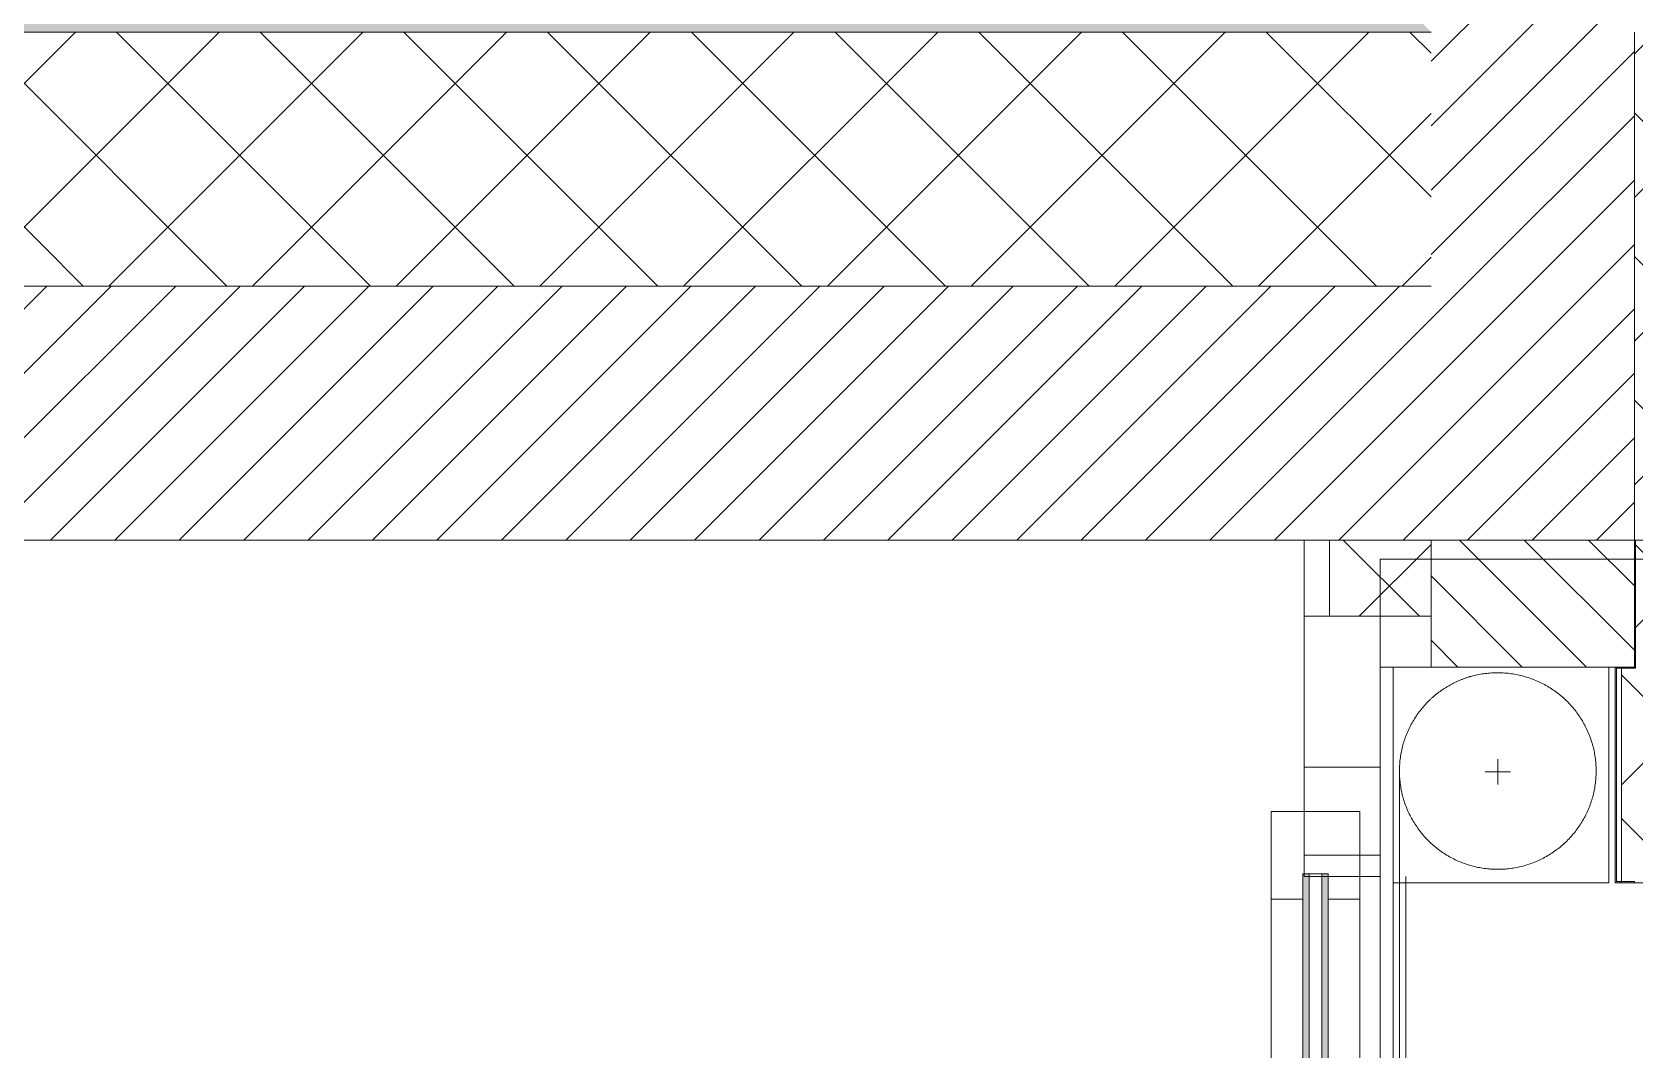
# Model space of a CAD drawing. Header units: centimetres. Extents: x -6341 to 23117, y -10090 to 8065.
# Drawn here: x 6081.7 to 6207.9, y -4256.5 to -4176.4 of the extents above; entities that cross this region are included whole.
import ezdxf

# ---------------------------------------------------------------- set-up
doc = ezdxf.new("R2010")
doc.units = ezdxf.units.CM
doc.header["$LTSCALE"] = 12.7
doc.linetypes.add('VW-02', pattern=[1.3887, 0.97214, -0.41656])
doc.layers.add('B BATI-GO-coupé', color=7, linetype='Continuous', lineweight=35)
doc.layers.add('B Général', color=7, linetype='Continuous', lineweight=5)
pattern_1 = [(45, (0, 0), (2.4253472, -2.6458333), [])]
pattern_2 = [(45, (0, 0), (-5.65685, 5.65685), []), (135, (0, 0), (5.65685, 5.65685), [])]

# ---------------------------------------------------------------- blocks, each defined once
blk = doc.blocks.new('PF 208 Coupe')
at = {"layer": 'B Général', "linetype": 'Continuous', "lineweight": 5, "true_color": 0x808080}
h = blk.add_hatch(dxfattribs=at)
h.set_pattern_fill('02_ISOLANT', color=8, style=0, pattern_type=2)
h.set_pattern_definition(pattern_2)
h.paths.add_polyline_path([(-116.7, 17), (-89.7, 17), (-89.7, 8), (-106.7, 8), (-106.7, 9), (-116.7, 9)])
at = {"layer": 'B Général', "linetype": 'Continuous', "lineweight": 0}
blk.add_hatch(color=7, dxfattribs=at).paths.add_polyline_path([(-89.7, 9), (-89.8, 9), (-89.8, 7.6), (-106.6, 7.6), (-106.6, 9.1), (-116.7, 9.1), (-116.7, 9), (-106.7, 9), (-106.7, 7.5), (-89.7, 7.5)])
at = {"layer": 'B Général', "linetype": 'Continuous', "lineweight": 5}
h = blk.add_hatch(dxfattribs=at)
h.set_pattern_fill('50_BETON', style=0, pattern_type=2)
h.set_pattern_definition(pattern_1)
h.paths.add_polyline_path([(-116.7, -7), (-106.7, -7), (-106.7, 9), (-116.7, 9)])
at = {"layer": 'B Général', "linetype": 'Continuous', "lineweight": 5, "true_color": 0x808080}
h = blk.add_hatch(dxfattribs=at)
h.set_pattern_fill('02_ISOLANT', color=8, style=0, pattern_type=2)
h.set_pattern_definition(pattern_2)
h.paths.add_polyline_path([(-116.7, -15), (-116.7, -7), (-110.7, -7), (-110.7, -15)])
at = {"layer": 'B Général', "linetype": 'Continuous', "lineweight": 0, "true_color": 0xeeeeee}
for points in [[(-90.4, -15.1), (112.33, -15.1), (112.33, -15.6), (-90.4, -15.6)], [(-90.4, -17.1), (112.33, -17.1), (112.33, -16.6), (-90.4, -16.6)]]:
    blk.add_hatch(color=7, dxfattribs=at).paths.add_polyline_path(points)
at = {"layer": 'B Général', "color": 7, "linetype": 'VW-02', "lineweight": 5}
for p, q in [((-98.45, -0.75), (-98.45, -2.75)), ((-99.45, -1.75), (-97.45, -1.75))]:
    blk.add_line(p, q, dxfattribs=at)
at = {"layer": 'B Général', "color": 7, "linetype": 'Continuous', "lineweight": 5}
for p, q in [((-110.7, -7), (-110.7, -17)), ((-98.55, -9.49), (-61.85, -9.49)), ((92.64, -11), (-101.87, -11))]:
    blk.add_line(p, q, dxfattribs=at)
at = {"layer": 'B Général', "color": 251, "linetype": 'Continuous', "lineweight": 5, "true_color": 0x5b5b5b}
for p, q in [((-90.2, -9), (99.2, -9)), ((-90.2, -10), (99.2, -10))]:
    blk.add_line(p, q, dxfattribs=at)
at = {"layer": 'B Général', "color": 7, "linetype": 'Continuous', "lineweight": 5, "flags": 128}
for points in [[(-116.7, 17), (-89.7, 17), (-89.7, 8), (-106.7, 8), (-106.7, 9), (-116.7, 9)], [(-116.7, -7), (-106.7, -7), (-106.7, 9), (-116.7, 9)]]:
    blk.add_lwpolyline(points, dxfattribs=at)
for points in [[(-115.2, 17), (140.3, 17), (140.3, -5), (130.3, -11), (126.3, -11), (126.3, -11), (-115.2, -11)], [(-89.7, 9), (-89.8, 9), (-89.8, 7.6), (-106.6, 7.6), (-106.6, 9.1), (-116.7, 9.1), (-116.7, 9), (-106.7, 9), (-106.7, 7.5), (-89.7, 7.5), (-89.7, 9)], [(-106.7, -10), (-106.7, 7), (-89.7, 7), (-89.7, -10)], [(-116.7, -15), (-116.7, -7), (-110.7, -7), (-110.7, -15)], [(-110.7, -11), (-110.7, -7), (-106.7, -7), (-106.7, -11)], [(-95.31, -12.6), (116.65, -12.6), (116.65, -19.6), (-95.31, -19.6)], [(-116.7, -17), (-116.7, -15), (-110.7, -15), (-110.7, -17)]]:
    blk.add_lwpolyline(points, close=True, dxfattribs=at)
at = {"layer": 'B Général', "linetype": 'Continuous', "lineweight": 5, "flags": 128}
blk.add_lwpolyline([(-90.2, -17), (-110.7, -17), (-110.7, -11), (-90.2, -11)], close=True, dxfattribs=at)
at = {"layer": 'B Général', "lineweight": 5, "flags": 128}
for points in [[(-98.8, -11), (-91.87, -11), (-91.87, -17), (-98.8, -17)], [(-88.43, -15.1), (-88.43, -12.6), (-95.31, -12.6), (-95.31, -19.6), (-88.43, -19.6), (-88.43, -17.1), (-90.4, -17.1), (-90.4, -15.1)], [(-90.4, -15.1), (112.33, -15.1), (112.33, -15.6), (-90.4, -15.6)], [(-90.4, -17.1), (112.33, -17.1), (112.33, -16.6), (-90.4, -16.6)]]:
    blk.add_lwpolyline(points, close=True, dxfattribs=at)
at = {"layer": 'B Général', "linetype": 'Continuous', "lineweight": 5}
blk.add_open_spline([(-105.23, -5.59), (-104.2, -7.39), (-100.62, -9.48), (-96.47, -9.5), (-92.87, -7.45), (-90.78, -3.87), (-90.76, 0.28), (-92.81, 3.88), (-96.39, 5.98), (-100.54, 6), (-104.14, 3.94), (-106.23, 0.36), (-106.26, -3.79), (-105.23, -5.59)], degree=2, dxfattribs=at)

msp = doc.modelspace()

# ---------------------------------------------------------------- hatches: boundary and pattern name
at = {"layer": 'B Général', "linetype": 'Continuous', "lineweight": 5}
h = msp.add_hatch(dxfattribs=at)
h.set_pattern_fill('50_BETON', style=0, pattern_type=2)
h.set_pattern_definition(pattern_1)
h.paths.add_polyline_path([(6191.89, -4196.37), (6207.89, -4196.37), (6207.89, -4070.21), (6191.89, -4070.21)])
at = {"layer": 'B Général', "linetype": 'Continuous', "lineweight": 5, "true_color": 0x808080}
h = msp.add_hatch(dxfattribs=at)
h.set_pattern_fill('02_ISOLANT', color=8, angle=-180, style=0, pattern_type=2)
h.set_pattern_definition([(-135, (0, 0), (5.656854, -5.656854), []), (-45, (0, 0), (-5.656854, -5.656854), [])])
h.paths.add_polyline_path([(6191.89, -4196.37), (6191.89, -4176.37), (3536.92, -4176.37), (3536.92, -4196.37)])
h = msp.add_hatch(dxfattribs=at)
h.set_pattern_fill('02_ISOLANT', color=8, angle=90, style=0, pattern_type=2)
h.set_pattern_definition([(135, (0, 0), (-5.656854, -5.656854), []), (225, (0, 0), (-5.656854, 5.656854), [])])
h.paths.add_polyline_path([(6207.89, -4216.37), (6215.89, -4216.37), (6215.89, -4176.37), (6207.89, -4176.37)])
at = {"layer": 'B Général', "linetype": 'Continuous', "lineweight": 5}
h = msp.add_hatch(dxfattribs=at)
h.set_pattern_fill('50_BETON', style=0, pattern_type=2)
h.set_pattern_definition(pattern_1)
h.paths.add_polyline_path([(6191.89, -4216.37), (6207.89, -4196.37), (3520.92, -4196.37), (3536.92, -4216.37)])
h = msp.add_hatch(dxfattribs=at)
h.set_pattern_fill('50_BETON', style=0, pattern_type=2)
h.set_pattern_definition(pattern_1)
h.paths.add_polyline_path([(6207.89, -4196.37), (6191.89, -4216.37), (6191.89, -4216.37), (6207.89, -4216.37)])
at = {"layer": 'B Général', "linetype": 'Continuous', "lineweight": 5, "true_color": 0x808080}
h = msp.add_hatch(dxfattribs=at)
h.set_pattern_fill('02_ISOLANT', color=8, angle=-90, style=0, pattern_type=2)
h.set_pattern_definition([(-45, (0, 0), (5.656854, 5.656854), []), (45, (0, 0), (5.656854, -5.656854), [])])
h.paths.add_polyline_path([(6191.89, -4216.37), (6183.89, -4216.37), (6183.89, -4216.37), (6191.89, -4216.37)])

# ---------------------------------------------------------------- linework, layer by layer
at = {"layer": 'B BATI-GO-coupé', "lineweight": 5}
msp.add_line((6191.89, -4176.37), (3536.92, -4176.37), dxfattribs=at)
at = {"layer": 'B BATI-GO-coupé', "color": 255}
msp.add_solid([(6190.89, -4175.37), (6191.89, -4176.37), (3537.92, -4175.37), (3536.92, -4176.37)], dxfattribs=at)
at = {"layer": 'B Général', "color": 7, "linetype": 'Continuous', "lineweight": 5}
for p, q in [((3536.92, -4176.37), (6191.89, -4176.37)), ((3536.92, -4176.37), (6191.89, -4176.37)), ((3536.92, -4196.37), (6191.89, -4196.37)), ((6207.89, -4196.37), (6207.89, -4196.37)), ((3546.92, -4216.37), (6181.89, -4216.37)), ((5203.04, -4216.37), (6181.89, -4216.37)), ((6191.89, -4216.37), (6181.89, -4216.37)), ((6183.89, -4216.37), (6183.89, -4216.37)), ((6191.89, -4216.37), (6191.89, -4216.37))]:
    msp.add_line(p, q, dxfattribs=at)
at = {"layer": 'B Général', "color": 7, "linetype": 'Continuous', "lineweight": 13}
for p, q in [((6207.89, -4196.37), (6207.89, -4176.37)), ((6207.89, -4216.37), (6207.89, -4196.37)), ((6207.89, -4216.37), (6207.89, -4196.37)), ((6181.89, -4216.37), (6181.89, -4216.37)), ((6181.89, -4216.37), (6181.89, -4216.37)), ((6215.89, -4216.37), (6181.89, -4216.37)), ((6181.89, -4216.37), (6181.89, -4216.37)), ((6183.89, -4216.37), (6183.89, -4216.37)), ((6191.89, -4216.37), (6191.89, -4216.37))]:
    msp.add_line(p, q, dxfattribs=at)
at = {"layer": 'B Général', "color": 7, "linetype": 'Continuous', "lineweight": 18}
msp.add_line((6207.89, -4176.37), (6207.89, -4196.37), dxfattribs=at)

# ---------------------------------------------------------------- block references
at = {"layer": 'B Général', "color": 7, "rotation": 270.0000000376577}
msp.add_blockref('PF 208 Coupe', (6198.89, -4333.07), dxfattribs=at)

doc.saveas('drawing.dxf')
